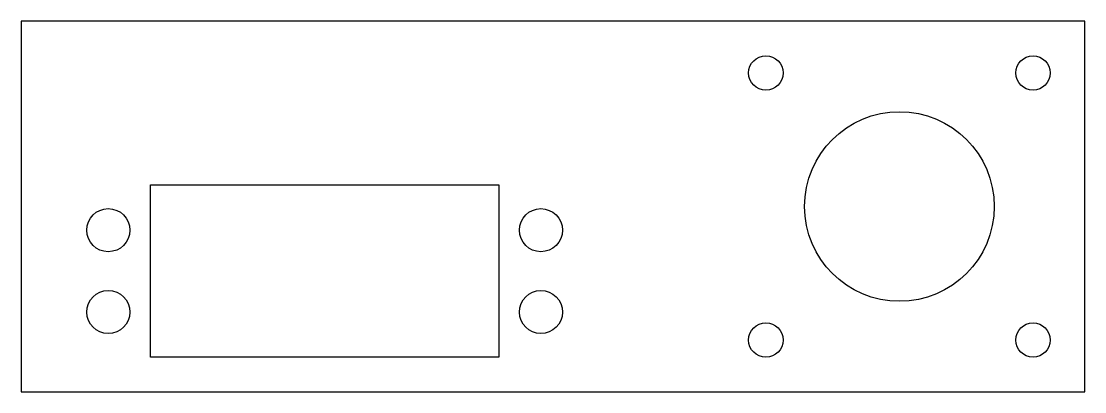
# Model space of a CAD drawing. Header units: millimetres. Extents: x -102 to 22, y -22 to 22.
import ezdxf

# ---------------------------------------------------------------- set-up
doc = ezdxf.new("R2010")
doc.units = ezdxf.units.MM
doc.layers.get('0').update_dxf_attribs({"linetype": 'CONTINUOUS'})

msp = doc.modelspace()

# ---------------------------------------------------------------- linework, layer by layer
for points in [[(21.5, -21.5), (21.5, 21.5), (-101.9, 21.5), (-101.9, -21.5)], [(-46.5, -17.5), (-86.9, -17.5), (-86.9, 2.5), (-46.5, 2.5)]]:
    msp.add_lwpolyline(points, close=True)
for centre, radius in [((-15.5, 15.5), 2), ((15.5, 15.5), 2), ((0, 0), 11), ((-91.8, -2.75), 2.5), ((-41.6, -2.75), 2.5), ((-91.8, -12.25), 2.5), ((-41.6, -12.25), 2.5), ((-15.5, -15.5), 2), ((15.5, -15.5), 2)]:
    msp.add_circle(centre, radius)

doc.saveas('drawing.dxf')
